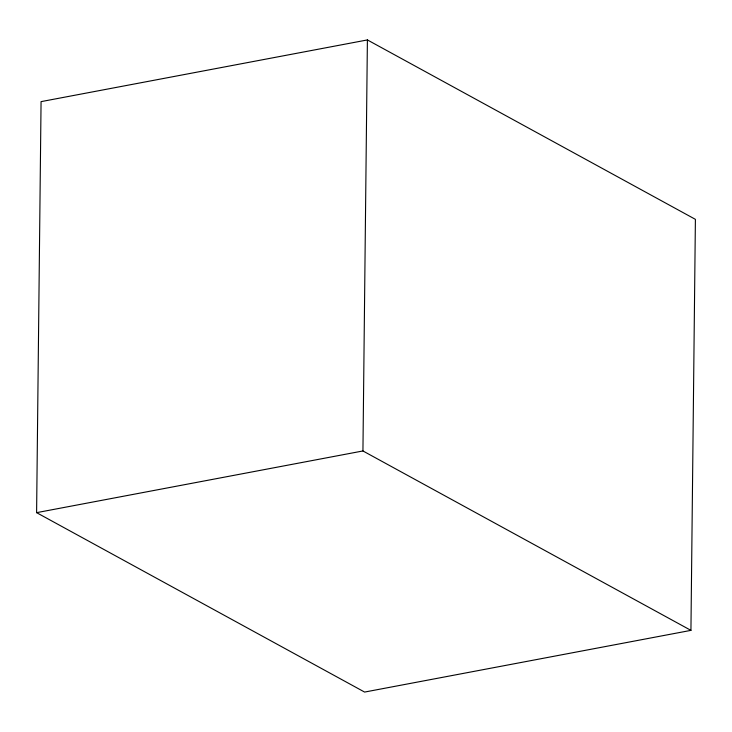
<?xml version="1.0" encoding="UTF-8"?>
<svg xmlns="http://www.w3.org/2000/svg" width="732" height="732" viewBox="0 0 732 732"><rect width="100%" height="100%" fill="white"/><g stroke="black" fill="none" stroke-linecap="round" stroke-linejoin="round"><path stroke-width="1.1" d="M36.6 512.656L41.065 101.629L367.4 39.931L695.4 219.344L690.935 630.371L364.6 692.069L36.6 512.656L362.935 450.958L690.935 630.371M362.935 450.958L367.4 39.931"/></g></svg>
